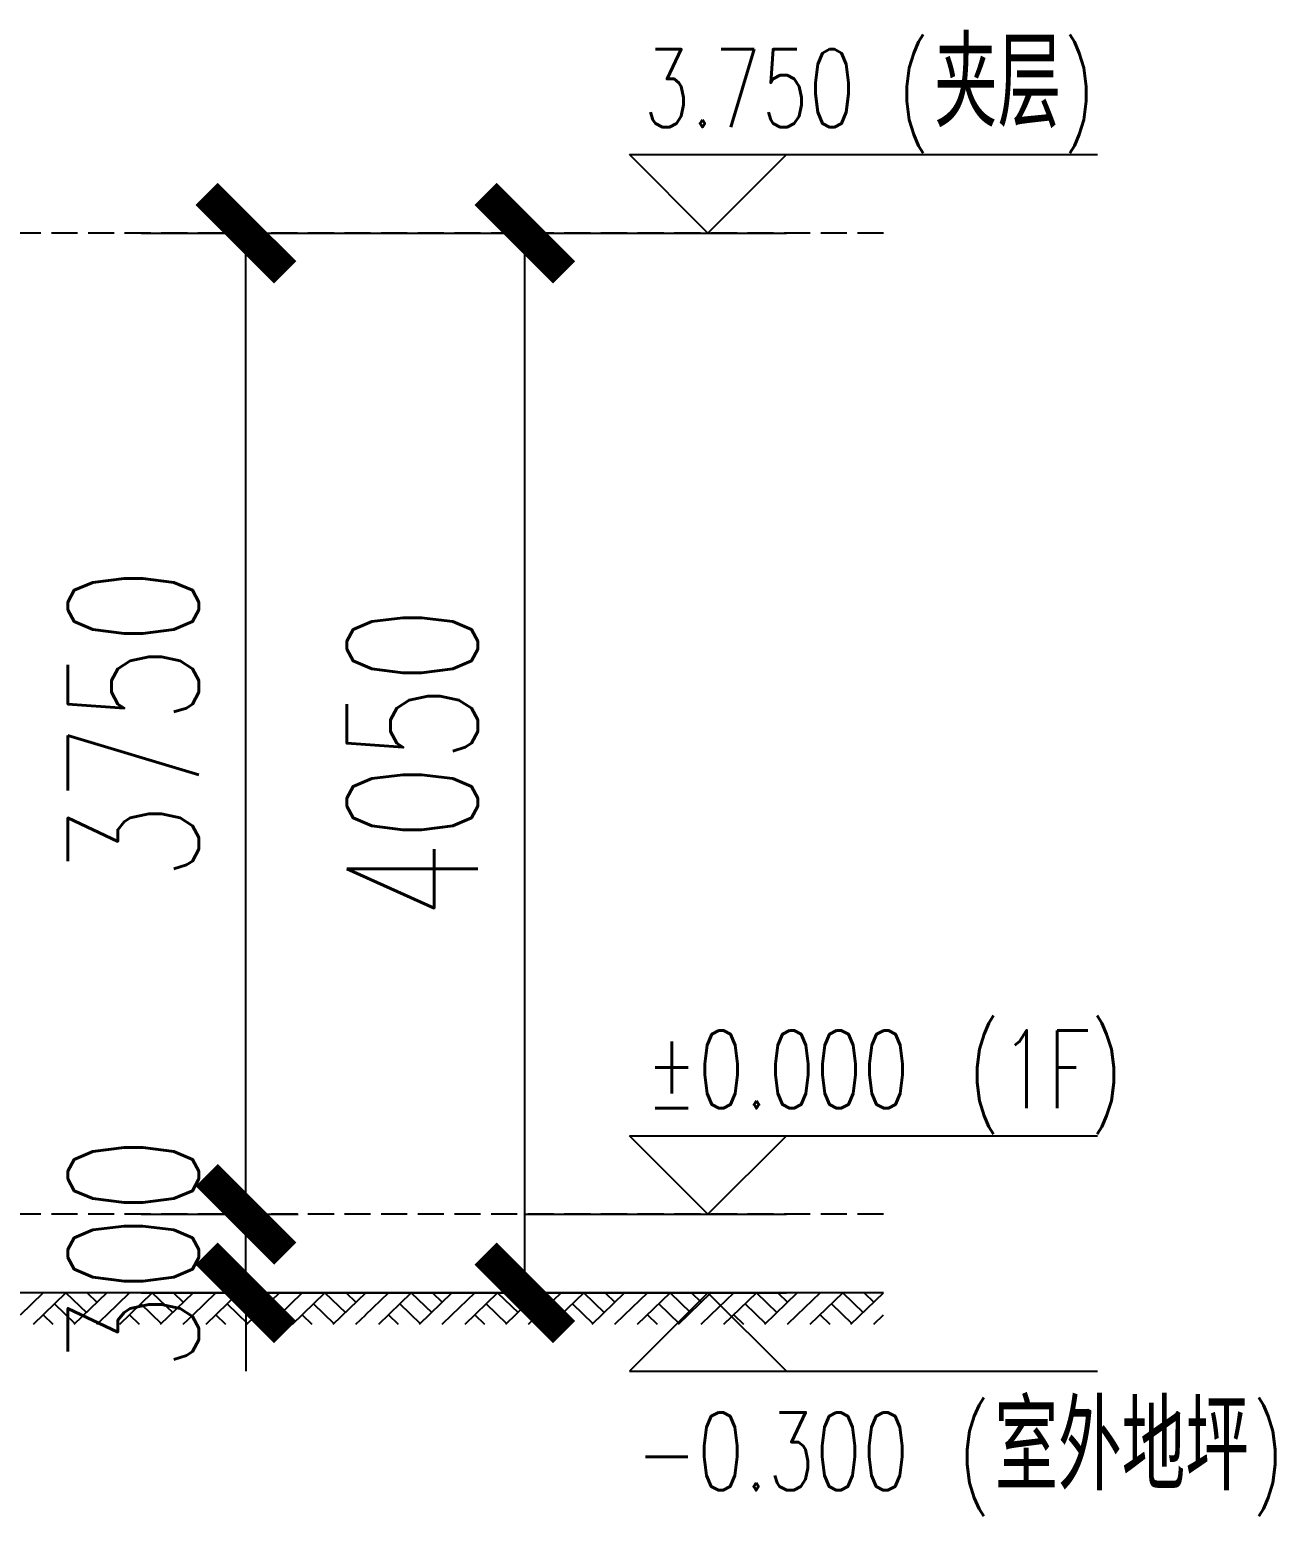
# Model space of a CAD drawing. Extents: x 220580 to 2027826, y -309201 to 71987.
# Drawn here: x 326005 to 330765, y -196451 to -190770 of the extents above; entities that cross this region are included whole.
import ezdxf

# ---------------------------------------------------------------- set-up
doc = ezdxf.new("R2010")
doc.units = 0
doc.linetypes.add('DASH', pattern=[0.35, 0.25, -0.1])
doc.linetypes.add('ZN-DOT', pattern=[0.25, 0, -0.25])
for name, color, linetype in [('!ZN6-层高线-8', 8, 'ZN-DOT'), ('A-HATCH-2', 251, 'Continuous'), ('AS-WALL', 40, 'Continuous'), ('DIM', 173, 'Continuous'), ('DIM_ELEV', 3, 'Continuous'), ('PUB_TEXT', 7, 'Continuous')]:
    doc.layers.add(name, color=color, linetype=linetype)
doc.styles.add('_TCH_DIM', font='SIMPLEX', dxfattribs={"bigfont": 'GBCBIG'})
doc.styles.add('DHTEXT-1', font='ROMANS.shx', dxfattribs={"width": 0.7, "bigfont": 'CHINESE.shx'})
doc.dimstyles.new('ZN3', dxfattribs={"dimscale": 3, "dimtxt": 2.5, "dimasz": 1.5, "dimexe": 1, "dimexo": 2, "dimgap": 0.9, "dimtad": 1, "dimdec": 0, "dimdsep": 46, "dimtxsty": 'DHTEXT-1', "dimblk": 'ARCHTICK', "dimcen": 2.5, "dimclrd": 173, "dimclre": 173, "dimclrt": 7, "dimazin": 2, "dimtfac": 1, "dimtix": 1, "dimtmove": 2, "dimatfit": 3, "dimfxl": 0, "dimarcsym": 0})

# ---------------------------------------------------------------- blocks, each defined once
blk = doc.blocks.new('_ArchTick')
at = {"color": 0, "linetype": 'ByBlock', "const_width": 0.4}
blk.add_lwpolyline([(-0.5, -0.5), (0.5, 0.5)], dxfattribs=at)
blk = doc.blocks.new('*D1242')
at = {"layer": 'Defpoints', "color": 0, "ltscale": 30, "transparency": 16777216}
for p in [(326476.5, -191547.1), (327897.1, -191547.1), (326476.5, -195597.1)]:
    blk.add_point(p, dxfattribs=at)
at = {"layer": 'DIM', "color": 173, "linetype": 'ByBlock', "lineweight": -2, "ltscale": 30, "transparency": 16777216}
for p, q in [((326876.5, -191547.1), (328097.1, -191547.1)), ((327897.1, -195597.1), (327897.1, -191547.1)), ((326876.5, -195597.1), (328097.1, -195597.1))]:
    blk.add_line(p, q, dxfattribs=at)
at = {"layer": 'DIM', "color": 173, "lineweight": -2, "ltscale": 30, "transparency": 16777216, "xscale": 300, "yscale": 300, "zscale": 300}
for p, rotation in [((327897.1, -191547.1), 90), ((327897.1, -195597.1), 270)]:
    blk.add_blockref('_ArchTick', p, dxfattribs=dict(at, rotation=rotation))
at = {"layer": 'DIM', "color": 7, "ltscale": 30, "transparency": 16777216, "insert": (327467.1, -193572.1), "char_height": 500, "attachment_point": 5, "rotation": 90, "style": 'DHTEXT-1'}
blk.add_mtext('4050', dxfattribs=at)
blk = doc.blocks.new('*D1243')
at = {"layer": 'Defpoints', "color": 0, "ltscale": 30, "transparency": 16777216}
for p in [(326031.4, -195297.1), (326831.4, -195297.1), (326031.4, -195597.1)]:
    blk.add_point(p, dxfattribs=at)
at = {"layer": 'DIM', "color": 173, "linetype": 'ByBlock', "lineweight": -2, "ltscale": 30, "transparency": 16777216}
for p, q in [((326831.4, -195297.1), (326831.4, -194997.1)), ((326431.4, -195297.1), (327031.4, -195297.1)), ((326831.4, -195597.1), (326831.4, -195297.1)), ((326431.4, -195597.1), (327031.4, -195597.1)), ((326831.4, -195597.1), (326831.4, -195897.1))]:
    blk.add_line(p, q, dxfattribs=at)
at = {"layer": 'DIM', "color": 173, "lineweight": -2, "ltscale": 30, "transparency": 16777216, "xscale": 300, "yscale": 300, "zscale": 300}
for p, rotation in [((326831.4, -195297.1), 270), ((326831.4, -195597.1), 90)]:
    blk.add_blockref('_ArchTick', p, dxfattribs=dict(at, rotation=rotation))
at = {"layer": 'DIM', "color": 7, "ltscale": 30, "transparency": 16777216, "insert": (326401.4, -195447.1), "char_height": 500, "attachment_point": 5, "rotation": 90, "style": 'DHTEXT-1'}
blk.add_mtext('300', dxfattribs=at)
blk = doc.blocks.new('*D1244')
at = {"layer": 'Defpoints', "color": 0, "ltscale": 30, "transparency": 16777216}
for p in [(326031.4, -191547.1), (326831.4, -191547.1), (326031.4, -195297.1)]:
    blk.add_point(p, dxfattribs=at)
at = {"layer": 'DIM', "color": 173, "linetype": 'ByBlock', "lineweight": -2, "ltscale": 30, "transparency": 16777216}
for p, q in [((326431.4, -191547.1), (327031.4, -191547.1)), ((326831.4, -195297.1), (326831.4, -191547.1)), ((326431.4, -195297.1), (327031.4, -195297.1))]:
    blk.add_line(p, q, dxfattribs=at)
at = {"layer": 'DIM', "color": 173, "lineweight": -2, "ltscale": 30, "transparency": 16777216, "xscale": 300, "yscale": 300, "zscale": 300}
for p, rotation in [((326831.4, -191547.1), 90), ((326831.4, -195297.1), 270)]:
    blk.add_blockref('_ArchTick', p, dxfattribs=dict(at, rotation=rotation))
at = {"layer": 'DIM', "color": 7, "ltscale": 30, "transparency": 16777216, "insert": (326401.4, -193422.1), "char_height": 500, "attachment_point": 5, "rotation": 90, "style": 'DHTEXT-1'}
blk.add_mtext('3750', dxfattribs=at)
blk = doc.blocks.new('$LinePat$素土夯实')
at = {"color": 0}
for p, q in [((0, -210), (210, 0)), ((120, -300), (420, 0)), ((420, 0), (608, -188)), ((495, -300), (795, 0)), ((615, 0), (705, -90)), ((315, -105), (502, -293)), ((210, -210), (300, -300)), ((705, -300), (795, -210))]:
    blk.add_line(p, q, dxfattribs=at)

msp = doc.modelspace()

# ---------------------------------------------------------------- linework, layer by layer
at = {"layer": '!ZN6-层高线-8', "linetype": 'DASH', "ltscale": 400}
for p, q in [((329268.1, -191547.1), (322708.6, -191547.1)), ((329268.1, -195297.1), (322708.6, -195297.1))]:
    msp.add_line(p, q, dxfattribs=at)
at = {"layer": 'AS-WALL'}
msp.add_lwpolyline([(329268.1, -195597.1), (324120.4, -195597.1), (324120.4, -195597.1)], dxfattribs=at)
at = {"layer": 'DIM_ELEV'}
for p, q in [((328597.1, -191547.1), (328297.1, -191247.1)), ((328297.1, -191247.1), (330085.1, -191247.1)), ((328597.1, -191547.1), (328897.1, -191247.1)), ((327897.1, -191547.1), (328897.1, -191547.1)), ((328597.1, -195297.1), (328297.1, -194997.1)), ((328297.1, -194997.1), (330085.1, -194997.1)), ((328597.1, -195297.1), (328897.1, -194997.1)), ((327897.1, -195297.1), (328897.1, -195297.1)), ((327897.1, -195597.1), (328897.1, -195597.1)), ((328597.1, -195597.1), (328297.1, -195897.1)), ((328597.1, -195597.1), (328897.1, -195897.1)), ((328297.1, -195897.1), (330085.1, -195897.1))]:
    msp.add_line(p, q, dxfattribs=at)

# ---------------------------------------------------------------- block references
at = {"layer": 'A-HATCH-2', "xscale": 0.4149008629672152, "yscale": 0.4, "zscale": 0.4}
for p in [(325969.6, -195597.1), (326299.5, -195597.1), (326629.3, -195597.1), (326959.2, -195597.1), (327289, -195597.1), (327618.9, -195597.1), (327948.7, -195597.1), (328278.6, -195597.1), (328608.4, -195597.1), (328938.2, -195597.1)]:
    msp.add_blockref('$LinePat$素土夯实', p, dxfattribs=at)

# ---------------------------------------------------------------- texts
at = {"layer": 'PUB_TEXT', "style": '_TCH_DIM'}
for s, p in [('夹层', (329461, -191142.1)), ('室外地坪', (329691.9, -196352.1))]:
    msp.add_text(s, height=337.59, dxfattribs=at).set_placement(p)
at = {"layer": 'PUB_TEXT', "style": '_TCH_DIM', "width": 0.705882}
for s, p in [('(', (329321, -191142.1)), (')', (329952.5, -191142.1)), ('3.750', (328351, -191142.1)), ('(1F)', (329589.5, -194892.1)), ('%%P0.000', (328359.5, -194892.1)), ('(', (329551.9, -196352.1)), (')', (330674.8, -196352.1)), ('-0.300', (328321.9, -196352.1))]:
    msp.add_text(s, height=297.5, dxfattribs=at).set_placement(p)

# ---------------------------------------------------------------- dimensions: what is measured, and where the dimension line sits
at = {"layer": 'DIM', "ltscale": 30}
for p1, p2, distance, picture, middle in [((326031.4, -195297.1), (326031.4, -191547.1), -800, '*D1244', (326401.4, -193422.1)), ((326476.5, -195597.1), (326476.5, -191547.1), -1420.6, '*D1242', (327467.1, -193572.1)), ((326031.4, -195597.1), (326031.4, -195297.1), -800, '*D1243', (326401.4, -195447.1))]:
    dim = msp.add_aligned_dim(p1=p1, p2=p2, distance=distance, dimstyle='ZN3', override={"dimscale": 200}, dxfattribs=at)
    dim.commit()
    dim.dimension.update_dxf_attribs({"geometry": picture, "text_midpoint": middle})

doc.saveas('drawing.dxf')
